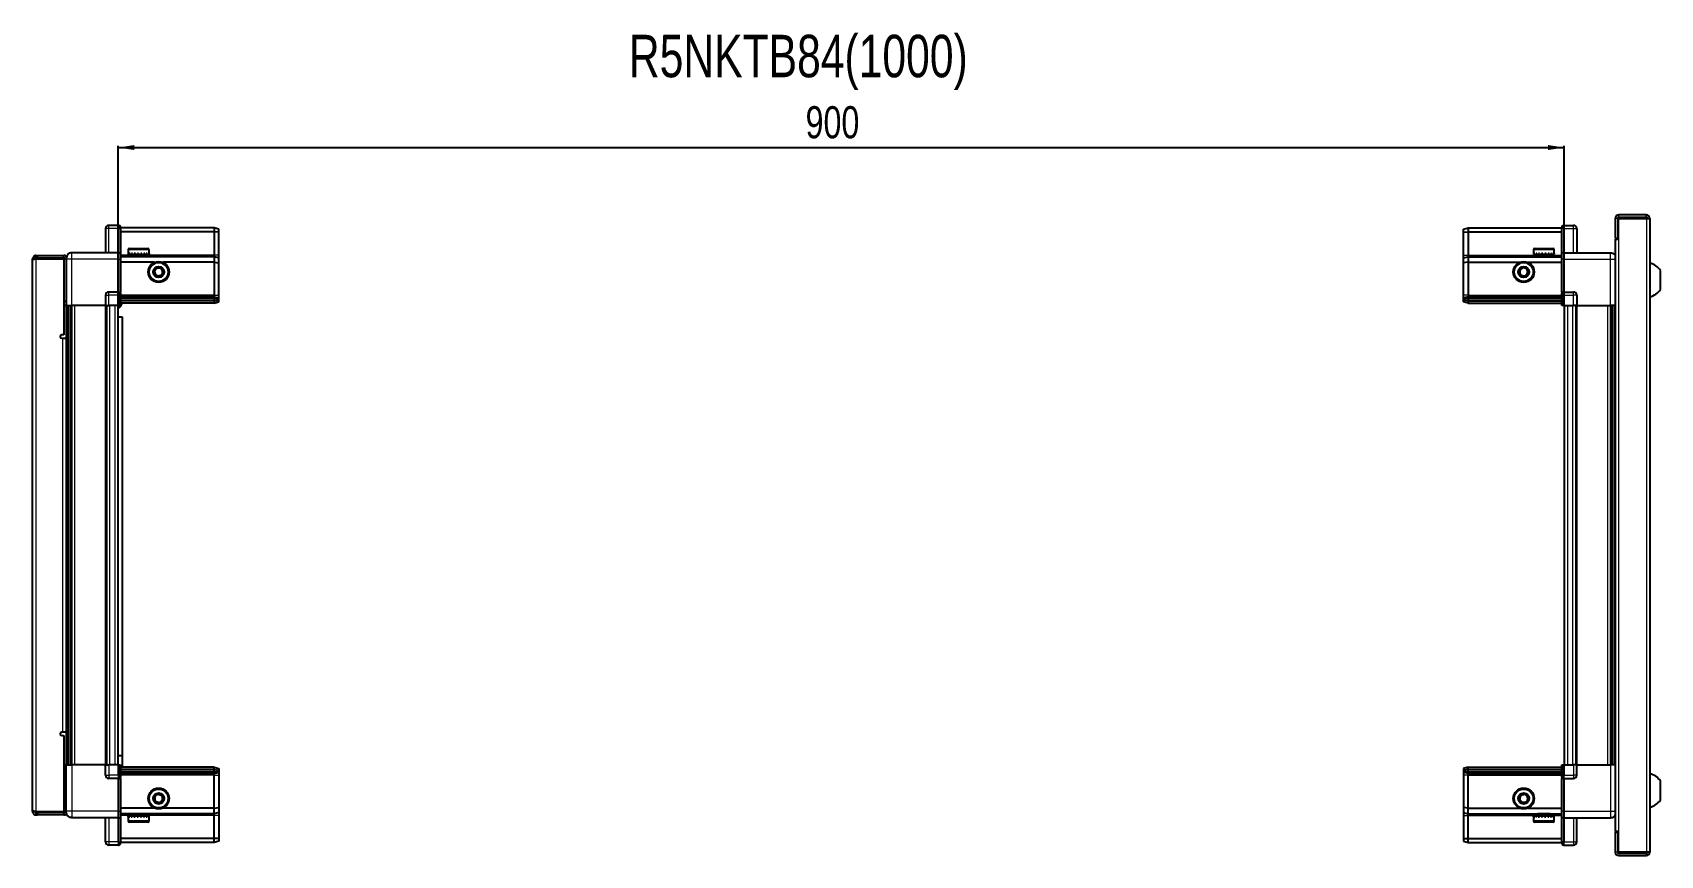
# Model space of a CAD drawing. Header units: millimetres. Extents: x 799 to 3858, y 103 to 1807.
# Drawn here: x 1857 to 2870, y 1294 to 1807 of the extents above; entities that cross this region are included whole.
import ezdxf

# ---------------------------------------------------------------- set-up
doc = ezdxf.new("R2010")
doc.units = ezdxf.units.MM
doc.layers.add('FORMAT', color=7, linetype='Continuous')
doc.styles.add('SLDTEXTSTYLE0', font='TXT', dxfattribs={"width": 0.75})
doc.dimstyles.new('SLDDIMSTYLE0', dxfattribs={"dimtxt": 20, "dimasz": 10, "dimexe": 0, "dimexo": 0.0625, "dimgap": 5, "dimtad": 2, "dimdec": 1, "dimrnd": 1e-09, "dimzin": 12, "dimdsep": 46, "dimtxsty": 'SLDTEXTSTYLE0', "dimsah": 1, "dimcen": 0.09, "dimadec": 0, "dimazin": 3, "dimtfac": 1, "dimtofl": 0, "dimtmove": 0, "dimatfit": 3, "dimfxl": 0, "dimfrac": 2, "dimtolj": 1, "dimtzin": 12, "dimarcsym": 0})

# ---------------------------------------------------------------- blocks, each defined once
blk = doc.blocks.new('_D_4')
at = {"layer": 'FORMAT'}
for p, q in [((1910.1, 1636.9), (1910.1, 1736.4)), ((1910.1, 1735.4), (2810.1, 1735.4)), ((2810.1, 1636.9), (2810.1, 1736.4))]:
    blk.add_line(p, q, dxfattribs=at)
for points in [[(1910.1, 1735.4), (1920.1, 1733.9), (1920.1, 1737)], [(2810.1, 1735.4), (2800.1, 1737), (2800.1, 1733.9)]]:
    blk.add_solid(points, dxfattribs=at)
at = {"layer": 'FORMAT', "insert": (2337.9, 1761.2), "char_height": 20, "attachment_point": 1, "style": 'SLDTEXTSTYLE0'}
blk.add_mtext('900', dxfattribs=at)

msp = doc.modelspace()

# ---------------------------------------------------------------- linework, layer by layer
at = {"color": 7, "linetype": 'Continuous', "lineweight": 25}
for p, q in [((2861.32, 1693.43), (2844.02, 1693.43)), ((2861.32, 1691.93), (2861.32, 1693.43)), ((1902.22, 1684.93), (1902.22, 1669.93)), ((1910.22, 1686.93), (1904.22, 1686.93)), ((1910.22, 1686.93), (1910.55, 1686.93)), ((1910.22, 1686.93), (1910.22, 1684.93)), ((1910.22, 1670.13), (1910.22, 1684.93)), ((1910.22, 1670.13), (1910.22, 1684.93)), ((1911.42, 1686.43), (1910.55, 1686.93)), ((1911.42, 1684.93), (1911.42, 1686.43)), ((1969.72, 1685.43), (1911.42, 1685.43)), ((1911.42, 1684.93), (1911.42, 1670.13)), ((1969.72, 1682.93), (1911.42, 1682.93)), ((1969.72, 1685.43), (1969.72, 1682.93)), ((1972.72, 1684.63), (1969.72, 1685.43)), ((1969.72, 1682.93), (1969.72, 1668.43)), ((1972.72, 1682.78), (1969.72, 1682.93)), ((1972.72, 1682.78), (1972.72, 1684.63)), ((1972.72, 1668.43), (1972.72, 1682.78)), ((2747.42, 1684.63), (2750.42, 1685.43)), ((2747.42, 1682.78), (2747.42, 1684.63)), ((2747.42, 1682.78), (2750.42, 1682.93)), ((2747.42, 1668.43), (2747.42, 1682.78)), ((2750.42, 1685.43), (2750.42, 1682.93)), ((2750.42, 1685.43), (2808.72, 1685.43)), ((2750.42, 1682.93), (2750.42, 1668.43)), ((2750.42, 1682.93), (2808.72, 1682.93)), ((2809.59, 1686.93), (2808.72, 1686.43)), ((2809.59, 1686.93), (2808.72, 1686.43)), ((2808.72, 1686.43), (2808.72, 1684.93)), ((2808.72, 1670.13), (2808.72, 1684.93)), ((2809.92, 1686.93), (2809.59, 1686.93)), ((2809.92, 1686.93), (2809.59, 1686.93)), ((2809.92, 1686.93), (2809.92, 1686.93)), ((2809.92, 1684.93), (2809.92, 1686.93)), ((2809.92, 1686.93), (2815.92, 1686.93)), ((2809.92, 1684.93), (2809.92, 1670.13)), ((2817.92, 1684.93), (2817.92, 1669.93)), ((2841.92, 1691.33), (2841.92, 1678.93)), ((2843.42, 1691.33), (2843.42, 1678.93)), ((2843.92, 1678.43), (2843.92, 1691.33)), ((2843.92, 1691.33), (2861.32, 1691.33)), ((2861.32, 1691.93), (2844.02, 1691.93)), ((2861.32, 1691.33), (2863.42, 1691.33)), ((2863.42, 1691.33), (2863.42, 1296.53)), ((1917.02, 1672.63), (1924.19, 1672.63)), ((1924.19, 1672.63), (1928.42, 1672.63)), ((2791.72, 1672.63), (2803.12, 1672.63)), ((2841.82, 1678.43), (2841.82, 1309.43)), ((2841.82, 1678.43), (2843.92, 1678.43)), ((2841.92, 1678.93), (2843.42, 1678.93)), ((1858.22, 1666.08), (1856.72, 1666.08)), ((1856.72, 1665.58), (1856.72, 1666.08)), ((1856.72, 1322.28), (1856.72, 1665.58)), ((1858.82, 1666.68), (1858.82, 1668.18)), ((1858.82, 1668.18), (1859.72, 1668.18)), ((1858.82, 1666.68), (1859.72, 1666.68)), ((1858.82, 1666.18), (1876.22, 1666.18)), ((1859.72, 1668.18), (1876.22, 1668.18)), ((1859.72, 1666.68), (1859.72, 1668.18)), ((1859.72, 1666.68), (1876.22, 1666.68)), ((1876.22, 1666.68), (1876.22, 1668.18)), ((1877.72, 1666.18), (1876.22, 1666.18)), ((1876.22, 1666.18), (1876.22, 1618.68)), ((1877.72, 1665.93), (1877.72, 1636.93)), ((1910.22, 1669.93), (1881.22, 1669.93)), ((1910.22, 1669.93), (1910.22, 1670.13)), ((1910.22, 1669.93), (1911.42, 1669.93)), ((1910.22, 1665.93), (1910.22, 1669.93)), ((1910.22, 1645.63), (1910.22, 1665.93)), ((1911.42, 1670.13), (1911.42, 1669.93)), ((1911.42, 1669.93), (1911.42, 1665.93)), ((1969.72, 1667.43), (1911.42, 1667.43)), ((1911.42, 1665.93), (1911.42, 1645.63)), ((1932.72, 1663.93), (1911.42, 1663.93)), ((1916.22, 1671.83), (1916.22, 1669.43)), ((1916.22, 1669.43), (1916.22, 1668.93)), ((1916.22, 1668.93), (1916.35, 1668.93)), ((1916.54, 1669.43), (1916.35, 1669.43)), ((1916.35, 1669.43), (1916.35, 1668.93)), ((1916.35, 1668.93), (1916.54, 1668.93)), ((1916.54, 1669.43), (1916.54, 1668.93)), ((1916.54, 1668.93), (1917.07, 1668.93)), ((1917.47, 1669.43), (1917.07, 1669.43)), ((1917.07, 1669.43), (1917.07, 1668.93)), ((1917.07, 1668.93), (1917.47, 1668.93)), ((1917.47, 1669.43), (1917.47, 1668.93)), ((1917.47, 1668.93), (1918.34, 1668.93)), ((1918.32, 1668.93), (1918.32, 1668.83)), ((1918.32, 1668.83), (1927.12, 1668.83)), ((1918.92, 1669.43), (1918.34, 1669.43)), ((1918.34, 1669.43), (1918.34, 1668.93)), ((1918.34, 1668.93), (1918.92, 1668.93)), ((1918.72, 1668.43), (1919.41, 1667.95)), ((1918.72, 1668.43), (1923.75, 1668.43)), ((1919.41, 1667.95), (1918.72, 1667.47)), ((1918.72, 1667.47), (1918.72, 1667.43)), ((1918.72, 1667.47), (1923.75, 1667.47)), ((1918.92, 1669.43), (1918.92, 1668.93)), ((1918.92, 1668.93), (1920.04, 1668.93)), ((1919.41, 1667.95), (1923.57, 1667.95)), ((1920.73, 1669.43), (1920.04, 1669.43)), ((1920.04, 1669.43), (1920.04, 1668.93)), ((1920.04, 1668.93), (1920.73, 1668.93)), ((1920.73, 1669.43), (1920.73, 1668.93)), ((1920.73, 1668.93), (1922, 1668.93)), ((1922.74, 1669.43), (1922, 1669.43)), ((1922, 1669.43), (1922, 1668.93)), ((1922, 1668.93), (1922.23, 1668.93)), ((1922.23, 1669.43), (1922.23, 1668.93)), ((1922.73, 1669.43), (1922.73, 1668.93)), ((1922.73, 1668.93), (1922.74, 1668.93)), ((1922.74, 1669.43), (1922.74, 1668.93)), ((1922.74, 1668.93), (1924.03, 1668.93)), ((1923.57, 1667.95), (1926.03, 1667.95)), ((1923.75, 1668.43), (1926.72, 1668.43)), ((1923.75, 1667.47), (1926.72, 1667.47)), ((1924.75, 1669.43), (1924.03, 1669.43)), ((1924.03, 1669.43), (1924.03, 1668.93)), ((1924.09, 1669.43), (1924.09, 1668.93)), ((1924.09, 1668.93), (1924.75, 1668.93)), ((1924.75, 1669.43), (1924.75, 1668.93)), ((1924.75, 1668.93), (1925.94, 1668.93)), ((1926.56, 1669.43), (1925.94, 1669.43)), ((1925.94, 1669.43), (1925.94, 1668.93)), ((1925.94, 1668.93), (1926.56, 1668.93)), ((1926.03, 1667.95), (1926.72, 1668.43)), ((1926.72, 1667.47), (1926.03, 1667.95)), ((1926.56, 1669.43), (1926.56, 1668.93)), ((1926.56, 1668.93), (1927.52, 1668.93)), ((1926.72, 1667.43), (1926.72, 1667.47)), ((1927.12, 1668.83), (1927.12, 1668.93)), ((1927.99, 1669.43), (1927.52, 1669.43)), ((1927.52, 1669.43), (1927.52, 1668.93)), ((1927.52, 1668.93), (1927.99, 1668.93)), ((1927.99, 1669.43), (1927.99, 1668.93)), ((1927.99, 1668.93), (1928.64, 1668.93)), ((1928.91, 1669.43), (1928.64, 1669.43)), ((1928.64, 1669.43), (1928.64, 1668.93)), ((1928.64, 1668.93), (1928.91, 1668.93)), ((1928.91, 1669.43), (1928.91, 1668.93)), ((1928.91, 1668.93), (1929.18, 1668.93)), ((1929.22, 1669.43), (1929.18, 1669.43)), ((1929.18, 1669.43), (1929.18, 1668.93)), ((1929.18, 1668.93), (1929.22, 1668.93)), ((1929.22, 1669.43), (1929.22, 1671.83)), ((1929.22, 1669.43), (1929.22, 1668.93)), ((1969.72, 1663.93), (1937.72, 1663.93)), ((1969.72, 1668.43), (1969.72, 1667.43)), ((1969.72, 1667.43), (1969.72, 1663.93)), ((1972.72, 1666.63), (1969.72, 1667.43)), ((1969.72, 1663.93), (1969.72, 1643.43)), ((1969.72, 1663.93), (1972.72, 1663.6)), ((1972.72, 1666.63), (1972.72, 1668.43)), ((1972.72, 1663.6), (1972.72, 1666.63)), ((1972.72, 1643.43), (1972.72, 1663.6)), ((2747.42, 1666.63), (2747.42, 1668.43)), ((2747.42, 1666.63), (2750.42, 1667.43)), ((2747.42, 1663.6), (2747.42, 1666.63)), ((2750.42, 1663.93), (2747.42, 1663.6)), ((2747.42, 1643.43), (2747.42, 1663.6)), ((2750.42, 1668.43), (2750.42, 1667.43)), ((2750.42, 1667.43), (2750.42, 1663.93)), ((2750.42, 1667.43), (2808.72, 1667.43)), ((2750.42, 1663.93), (2750.42, 1643.43)), ((2750.42, 1663.93), (2782.42, 1663.93)), ((2787.42, 1663.93), (2808.72, 1663.93)), ((2790.92, 1671.83), (2790.92, 1668.93)), ((2790.92, 1668.93), (2790.96, 1668.93)), ((2791.08, 1669.43), (2790.96, 1669.43)), ((2790.96, 1669.43), (2790.96, 1668.93)), ((2790.96, 1668.93), (2791.08, 1668.93)), ((2791.08, 1669.43), (2791.08, 1668.93)), ((2791.08, 1668.93), (2791.49, 1668.93)), ((2791.83, 1669.43), (2791.49, 1669.43)), ((2791.49, 1669.43), (2791.49, 1668.93)), ((2791.49, 1668.93), (2791.83, 1668.93)), ((2791.83, 1669.43), (2791.83, 1668.93)), ((2791.83, 1668.93), (2792.6, 1668.93)), ((2793.12, 1669.43), (2792.6, 1669.43)), ((2792.6, 1669.43), (2792.6, 1668.93)), ((2792.6, 1668.93), (2793.12, 1668.93)), ((2793.02, 1668.93), (2793.02, 1668.83)), ((2793.02, 1668.83), (2801.82, 1668.83)), ((2793.12, 1669.43), (2793.12, 1668.93)), ((2793.12, 1668.93), (2794.18, 1668.93)), ((2793.42, 1668.43), (2794.11, 1667.95)), ((2793.42, 1668.43), (2801.42, 1668.43)), ((2794.11, 1667.95), (2793.42, 1667.47)), ((2793.42, 1667.47), (2793.42, 1667.43)), ((2793.42, 1667.47), (2801.42, 1667.47)), ((2794.11, 1667.95), (2800.73, 1667.95)), ((2794.84, 1669.43), (2794.18, 1669.43)), ((2794.18, 1669.43), (2794.18, 1668.93)), ((2794.18, 1668.93), (2794.84, 1668.93)), ((2794.84, 1669.43), (2794.84, 1668.93)), ((2794.84, 1668.93), (2796.08, 1668.93)), ((2796.81, 1669.43), (2796.08, 1669.43)), ((2796.08, 1669.43), (2796.08, 1668.93)), ((2796.08, 1668.93), (2796.51, 1668.93)), ((2796.51, 1669.43), (2796.51, 1668.93)), ((2796.81, 1669.43), (2796.81, 1668.93)), ((2796.81, 1668.93), (2798.11, 1668.93)), ((2798.84, 1669.43), (2798.11, 1669.43)), ((2798.11, 1669.43), (2798.11, 1668.93)), ((2798.38, 1669.43), (2798.38, 1668.93)), ((2798.38, 1668.93), (2798.84, 1668.93)), ((2798.84, 1669.43), (2798.84, 1668.93)), ((2798.84, 1668.93), (2800.08, 1668.93)), ((2800.73, 1669.43), (2800.08, 1669.43)), ((2800.08, 1669.43), (2800.08, 1668.93)), ((2800.08, 1668.93), (2800.73, 1668.93)), ((2800.73, 1669.43), (2800.73, 1668.93)), ((2800.73, 1668.93), (2801.78, 1668.93)), ((2800.73, 1667.95), (2801.42, 1668.43)), ((2801.42, 1667.47), (2800.73, 1667.95)), ((2801.42, 1667.43), (2801.42, 1667.47)), ((2802.3, 1669.43), (2801.78, 1669.43)), ((2801.78, 1669.43), (2801.78, 1668.93)), ((2801.78, 1668.93), (2802.3, 1668.93)), ((2801.82, 1668.83), (2801.82, 1668.93)), ((2802.3, 1669.43), (2802.3, 1668.93)), ((2802.3, 1668.93), (2803.06, 1668.93)), ((2803.39, 1669.43), (2803.06, 1669.43)), ((2803.06, 1669.43), (2803.06, 1668.93)), ((2803.06, 1668.93), (2803.39, 1668.93)), ((2803.39, 1669.43), (2803.39, 1668.93)), ((2803.39, 1668.93), (2803.78, 1668.93)), ((2803.89, 1669.43), (2803.78, 1669.43)), ((2803.78, 1669.43), (2803.78, 1668.93)), ((2803.78, 1668.93), (2803.89, 1668.93)), ((2803.89, 1669.43), (2803.89, 1668.93)), ((2803.89, 1668.93), (2803.92, 1668.93)), ((2803.92, 1668.93), (2803.92, 1671.83)), ((2808.72, 1669.93), (2808.72, 1670.13)), ((2809.92, 1669.93), (2808.72, 1669.93)), ((2808.72, 1665.93), (2808.72, 1669.93)), ((2808.72, 1645.63), (2808.72, 1665.93)), ((2809.92, 1670.13), (2809.92, 1669.93)), ((2809.92, 1669.93), (2809.92, 1665.93)), ((2809.92, 1669.93), (2838.92, 1669.93)), ((2809.92, 1665.93), (2809.92, 1645.63)), ((2870.02, 1646.93), (2870.02, 1658.93)), ((1902.22, 1643.43), (1902.22, 1636.93)), ((1910.22, 1645.43), (1904.22, 1645.43)), ((1910.22, 1645.43), (1910.22, 1645.63)), ((1910.22, 1645.43), (1910.22, 1643.43)), ((1910.22, 1645.43), (1911.42, 1645.43)), ((1910.22, 1636.93), (1910.22, 1643.43)), ((1910.22, 1636.93), (1910.22, 1643.43)), ((1910.55, 1636.93), (1910.55, 1643.43)), ((1911.42, 1645.63), (1911.42, 1645.43)), ((1911.42, 1644.76), (1911.42, 1645.43)), ((1911.42, 1644.76), (1911.42, 1636.93)), ((1969.72, 1642.43), (1911.42, 1642.43)), ((1969.72, 1643.43), (1969.72, 1642.43)), ((1969.72, 1642.43), (1969.72, 1641.43)), ((1969.72, 1642.43), (1972.72, 1641.63)), ((1972.72, 1641.63), (1972.72, 1643.43)), ((1972.72, 1640.89), (1972.72, 1641.63)), ((2747.42, 1641.63), (2747.42, 1643.43)), ((2750.42, 1642.43), (2747.42, 1641.63)), ((2747.42, 1640.89), (2747.42, 1641.63)), ((2750.42, 1643.43), (2750.42, 1642.43)), ((2750.42, 1642.43), (2750.42, 1641.43)), ((2750.42, 1642.43), (2808.72, 1642.43)), ((2808.72, 1645.43), (2808.72, 1645.63)), ((2809.92, 1645.43), (2808.72, 1645.43)), ((2808.72, 1645.43), (2808.72, 1644.76)), ((2808.72, 1636.93), (2808.72, 1644.76)), ((2809.59, 1643.43), (2809.59, 1636.93)), ((2809.92, 1645.63), (2809.92, 1645.43)), ((2809.92, 1643.43), (2809.92, 1645.43)), ((2809.92, 1645.43), (2815.92, 1645.43)), ((2809.92, 1643.43), (2809.92, 1645.43)), ((2809.92, 1643.43), (2809.92, 1636.93)), ((2817.92, 1643.43), (2817.92, 1636.93)), ((1876.22, 1639.68), (1877.72, 1639.68)), ((1877.72, 1636.93), (1876.22, 1636.93)), ((1878.37, 1350.93), (1878.37, 1636.93)), ((1880.16, 1636.93), (1880.16, 1350.93)), ((1880.2, 1636.93), (1880.2, 1350.93)), ((1902.22, 1636.93), (1881.22, 1636.93)), ((1902.22, 1636.93), (1904.22, 1636.93)), ((1902.87, 1350.93), (1902.87, 1636.93)), ((1910.22, 1636.93), (1904.22, 1636.93)), ((1910.07, 1350.93), (1910.07, 1636.93)), ((1910.22, 1636.93), (1910.55, 1636.93)), ((1910.22, 1636.93), (1910.22, 1636.93)), ((1911.42, 1636.93), (1910.55, 1636.93)), ((1910.55, 1636.93), (1910.55, 1636.93)), ((1969.72, 1641.43), (1911.42, 1641.43)), ((1969.72, 1639.93), (1911.42, 1639.93)), ((1969.72, 1638.43), (1911.42, 1638.43)), ((1969.72, 1641.43), (1969.72, 1639.93)), ((1969.72, 1641.43), (1972.72, 1640.89)), ((1969.72, 1639.93), (1972.72, 1640.39)), ((1969.72, 1639.93), (1969.72, 1638.43)), ((1969.72, 1638.43), (1972.72, 1639.24)), ((1972.72, 1640.39), (1972.72, 1640.89)), ((1972.72, 1639.24), (1972.72, 1640.39)), ((2750.42, 1641.43), (2747.42, 1640.89)), ((2747.42, 1640.39), (2747.42, 1640.89)), ((2747.42, 1639.24), (2747.42, 1640.39)), ((2750.42, 1639.93), (2747.42, 1640.39)), ((2750.42, 1638.43), (2747.42, 1639.24)), ((2750.42, 1641.43), (2808.72, 1641.43)), ((2750.42, 1641.43), (2750.42, 1639.93)), ((2750.42, 1639.93), (2750.42, 1638.43)), ((2750.42, 1639.93), (2808.72, 1639.93)), ((2750.42, 1638.43), (2808.72, 1638.43)), ((2809.59, 1636.93), (2808.72, 1636.93)), ((2809.92, 1636.93), (2809.59, 1636.93)), ((2809.92, 1636.93), (2815.92, 1636.93)), ((2810.07, 1636.93), (2810.07, 1350.93)), ((2817.92, 1636.93), (2815.92, 1636.93)), ((2817.27, 1636.93), (2817.27, 1350.93)), ((2817.92, 1636.93), (2838.92, 1636.93)), ((2839.94, 1350.93), (2839.94, 1636.93)), ((2839.98, 1350.93), (2839.98, 1636.93)), ((2841.77, 1636.93), (2841.77, 1350.93)), ((1910.07, 1629.93), (1912.57, 1629.93)), ((1912.57, 1629.93), (1912.57, 1356.43)), ((1876.22, 1618.68), (1874.87, 1618.68)), ((1874.87, 1616.68), (1875.62, 1616.68)), ((1875.62, 1616.68), (1877.72, 1616.68)), ((1877.72, 1616.68), (1877.72, 1371.18)), ((1875.62, 1371.18), (1874.87, 1371.18)), ((1874.87, 1369.18), (1876.22, 1369.18)), ((1877.72, 1371.18), (1875.62, 1371.18)), ((1876.22, 1369.18), (1876.22, 1321.68)), ((1877.72, 1350.93), (1876.22, 1350.93)), ((1877.72, 1348.18), (1876.22, 1348.18)), ((1877.72, 1321.93), (1877.72, 1350.93)), ((1902.22, 1350.93), (1881.22, 1350.93)), ((1902.22, 1344.43), (1902.22, 1350.93)), ((1902.22, 1350.93), (1904.22, 1350.93)), ((1910.22, 1350.93), (1904.22, 1350.93)), ((1912.57, 1356.43), (1910.07, 1356.43)), ((1910.22, 1350.93), (1910.55, 1350.93)), ((1910.22, 1344.43), (1910.22, 1350.93)), ((1910.55, 1344.43), (1910.55, 1350.93)), ((1910.55, 1350.93), (1911.42, 1350.93)), ((1911.42, 1350.93), (1911.42, 1343.11)), ((1969.72, 1349.43), (1911.42, 1349.43)), ((1969.72, 1347.93), (1911.42, 1347.93)), ((1912.57, 1356.43), (1912.57, 1349.43)), ((1969.72, 1347.93), (1969.72, 1349.43)), ((1969.72, 1349.43), (1972.72, 1348.63)), ((1969.72, 1346.43), (1969.72, 1347.93)), ((1969.72, 1347.93), (1972.72, 1347.48)), ((1972.72, 1348.63), (1972.72, 1347.48)), ((2750.42, 1349.43), (2747.42, 1348.63)), ((2747.42, 1348.63), (2747.42, 1347.48)), ((2750.42, 1347.93), (2747.42, 1347.48)), ((2750.42, 1347.93), (2750.42, 1349.43)), ((2750.42, 1349.43), (2808.72, 1349.43)), ((2750.42, 1347.93), (2808.72, 1347.93)), ((2750.42, 1346.43), (2750.42, 1347.93)), ((2808.72, 1343.11), (2808.72, 1350.93)), ((2808.72, 1350.93), (2809.59, 1350.93)), ((2809.59, 1350.93), (2809.59, 1350.93)), ((2809.59, 1350.93), (2809.59, 1344.43)), ((2809.92, 1350.93), (2809.59, 1350.93)), ((2809.92, 1350.93), (2809.92, 1344.43)), ((2809.92, 1350.93), (2809.92, 1350.93)), ((2809.92, 1350.93), (2815.92, 1350.93)), ((2809.92, 1350.93), (2809.92, 1344.43)), ((2817.92, 1350.93), (2815.92, 1350.93)), ((2817.92, 1344.43), (2817.92, 1350.93)), ((2817.92, 1350.93), (2838.92, 1350.93)), ((1910.22, 1342.43), (1904.22, 1342.43)), ((1910.22, 1344.43), (1910.22, 1342.43)), ((1910.22, 1344.43), (1910.22, 1342.43)), ((1910.22, 1342.43), (1911.42, 1342.43)), ((1910.22, 1342.23), (1910.22, 1342.43)), ((1910.22, 1321.93), (1910.22, 1342.23)), ((1969.72, 1346.43), (1911.42, 1346.43)), ((1969.72, 1345.43), (1911.42, 1345.43)), ((1911.42, 1342.43), (1911.42, 1343.11)), ((1911.42, 1342.43), (1911.42, 1342.23)), ((1911.42, 1342.23), (1911.42, 1321.93)), ((1969.72, 1346.43), (1972.72, 1346.98)), ((1969.72, 1345.43), (1969.72, 1346.43)), ((1969.72, 1345.43), (1972.72, 1346.24)), ((1969.72, 1344.43), (1969.72, 1345.43)), ((1969.72, 1323.93), (1969.72, 1344.43)), ((1972.72, 1347.48), (1972.72, 1346.98)), ((1972.72, 1346.98), (1972.72, 1346.24)), ((1972.72, 1346.24), (1972.72, 1344.43)), ((1972.72, 1344.43), (1972.72, 1324.27)), ((2747.42, 1347.48), (2747.42, 1346.98)), ((2750.42, 1346.43), (2747.42, 1346.98)), ((2747.42, 1346.98), (2747.42, 1346.24)), ((2750.42, 1345.43), (2747.42, 1346.24)), ((2747.42, 1346.24), (2747.42, 1344.43)), ((2747.42, 1344.43), (2747.42, 1324.27)), ((2750.42, 1346.43), (2808.72, 1346.43)), ((2750.42, 1345.43), (2750.42, 1346.43)), ((2750.42, 1345.43), (2808.72, 1345.43)), ((2750.42, 1344.43), (2750.42, 1345.43)), ((2750.42, 1323.93), (2750.42, 1344.43)), ((2808.72, 1343.11), (2808.72, 1342.43)), ((2809.92, 1342.43), (2808.72, 1342.43)), ((2808.72, 1342.23), (2808.72, 1342.43)), ((2808.72, 1321.93), (2808.72, 1342.23)), ((2809.92, 1342.43), (2809.92, 1344.43)), ((2809.92, 1342.43), (2809.92, 1342.23)), ((2809.92, 1342.43), (2815.92, 1342.43)), ((2809.92, 1342.23), (2809.92, 1321.93)), ((2870.02, 1328.93), (2870.02, 1340.93)), ((1856.72, 1321.78), (1856.72, 1322.28)), ((1858.22, 1321.78), (1856.72, 1321.78)), ((1876.22, 1321.68), (1858.82, 1321.68)), ((1858.82, 1321.18), (1858.82, 1319.68)), ((1858.82, 1321.18), (1859.72, 1321.18)), ((1858.82, 1319.68), (1859.72, 1319.68)), ((1859.72, 1321.18), (1859.72, 1319.68)), ((1876.22, 1321.18), (1859.72, 1321.18)), ((1876.22, 1319.68), (1859.72, 1319.68)), ((1876.22, 1321.68), (1877.72, 1321.68)), ((1876.22, 1321.18), (1876.22, 1319.68)), ((1910.22, 1317.93), (1881.22, 1317.93)), ((1902.22, 1302.93), (1902.22, 1317.93)), ((1910.22, 1317.93), (1910.22, 1321.93)), ((1910.22, 1317.93), (1911.42, 1317.93)), ((1910.22, 1317.73), (1910.22, 1317.93)), ((1910.22, 1302.93), (1910.22, 1317.73)), ((1932.72, 1323.93), (1911.42, 1323.93)), ((1911.42, 1321.93), (1911.42, 1317.93)), ((1969.72, 1320.43), (1911.42, 1320.43)), ((1911.42, 1317.93), (1911.42, 1317.73)), ((1911.42, 1317.73), (1911.42, 1302.93)), ((1916.22, 1318.93), (1916.22, 1316.03)), ((1916.32, 1318.93), (1916.22, 1318.93)), ((1916.32, 1318.43), (1916.32, 1318.93)), ((1916.48, 1318.93), (1916.32, 1318.93)), ((1916.32, 1318.43), (1916.48, 1318.43)), ((1916.48, 1318.43), (1916.48, 1318.93)), ((1916.97, 1318.93), (1916.48, 1318.93)), ((1916.97, 1318.43), (1916.97, 1318.93)), ((1917.35, 1318.93), (1916.97, 1318.93)), ((1916.97, 1318.43), (1917.35, 1318.43)), ((1917.35, 1318.43), (1917.35, 1318.93)), ((1918.19, 1318.93), (1917.35, 1318.93)), ((1918.19, 1318.43), (1918.19, 1318.93)), ((1918.75, 1318.93), (1918.19, 1318.93)), ((1918.19, 1318.43), (1918.75, 1318.43)), ((1918.32, 1319.03), (1918.32, 1318.93)), ((1923.72, 1319.03), (1918.32, 1319.03)), ((1918.72, 1320.43), (1918.72, 1320.4)), ((1918.72, 1320.4), (1919.41, 1319.92)), ((1918.82, 1320.4), (1918.72, 1320.4)), ((1919.41, 1319.92), (1918.72, 1319.43)), ((1918.82, 1319.43), (1918.72, 1319.43)), ((1918.75, 1318.43), (1918.75, 1318.93)), ((1919.85, 1318.93), (1918.75, 1318.93)), ((1926.72, 1320.4), (1918.82, 1320.4)), ((1926.72, 1319.43), (1918.82, 1319.43)), ((1919.5, 1319.92), (1919.41, 1319.92)), ((1926.03, 1319.92), (1919.5, 1319.92)), ((1919.85, 1318.43), (1919.85, 1318.93)), ((1920.54, 1318.93), (1919.85, 1318.93)), ((1919.85, 1318.43), (1920.54, 1318.43)), ((1920.54, 1318.43), (1920.54, 1318.93)), ((1921.8, 1318.93), (1920.54, 1318.93)), ((1921.8, 1318.43), (1921.8, 1318.93)), ((1922.1, 1318.93), (1921.8, 1318.93)), ((1921.8, 1318.43), (1922.53, 1318.43)), ((1922.1, 1318.43), (1922.1, 1318.93)), ((1922.53, 1318.43), (1922.53, 1318.93)), ((1923.83, 1318.93), (1922.53, 1318.93)), ((1927.12, 1319.03), (1923.72, 1319.03)), ((1923.83, 1318.43), (1923.83, 1318.93)), ((1923.83, 1318.43), (1924.55, 1318.43)), ((1923.96, 1318.43), (1923.96, 1318.93)), ((1924.55, 1318.93), (1923.96, 1318.93)), ((1924.55, 1318.43), (1924.55, 1318.93)), ((1925.76, 1318.93), (1924.55, 1318.93)), ((1925.76, 1318.43), (1925.76, 1318.93)), ((1926.39, 1318.93), (1925.76, 1318.93)), ((1925.76, 1318.43), (1926.39, 1318.43)), ((1926.03, 1319.92), (1926.72, 1320.4)), ((1926.72, 1319.43), (1926.03, 1319.92)), ((1926.39, 1318.43), (1926.39, 1318.93)), ((1927.38, 1318.93), (1926.39, 1318.93)), ((1926.72, 1320.4), (1926.72, 1320.43)), ((1927.12, 1318.93), (1927.12, 1319.03)), ((1927.38, 1318.43), (1927.38, 1318.93)), ((1927.87, 1318.93), (1927.38, 1318.93)), ((1927.38, 1318.43), (1927.87, 1318.43)), ((1927.87, 1318.43), (1927.87, 1318.93)), ((1928.55, 1318.93), (1927.87, 1318.93)), ((1928.55, 1318.43), (1928.55, 1318.93)), ((1928.84, 1318.93), (1928.55, 1318.93)), ((1928.55, 1318.43), (1928.84, 1318.43)), ((1928.84, 1318.43), (1928.84, 1318.93)), ((1929.15, 1318.93), (1928.84, 1318.93)), ((1929.15, 1318.43), (1929.15, 1318.93)), ((1929.22, 1318.93), (1929.15, 1318.93)), ((1929.15, 1318.43), (1929.22, 1318.43)), ((1929.22, 1316.03), (1929.22, 1318.93)), ((1929.22, 1318.43), (1929.22, 1318.93)), ((1929.22, 1318.93), (1929.22, 1318.93)), ((1969.72, 1323.93), (1937.72, 1323.93)), ((1969.72, 1323.93), (1972.72, 1324.27)), ((1969.72, 1320.43), (1969.72, 1323.93)), ((1972.72, 1321.24), (1969.72, 1320.43)), ((1969.72, 1319.43), (1969.72, 1320.43)), ((1969.72, 1304.93), (1969.72, 1319.43)), ((1972.72, 1324.27), (1972.72, 1321.24)), ((1972.72, 1321.24), (1972.72, 1319.43)), ((1972.72, 1319.43), (1972.72, 1305.09)), ((2750.42, 1323.93), (2747.42, 1324.27)), ((2747.42, 1324.27), (2747.42, 1321.24)), ((2747.42, 1321.24), (2750.42, 1320.43)), ((2747.42, 1321.24), (2747.42, 1319.43)), ((2747.42, 1319.43), (2747.42, 1305.09)), ((2750.42, 1323.93), (2782.42, 1323.93)), ((2750.42, 1320.43), (2750.42, 1323.93)), ((2750.42, 1320.43), (2808.72, 1320.43)), ((2750.42, 1319.43), (2750.42, 1320.43)), ((2750.42, 1304.93), (2750.42, 1319.43)), ((2787.42, 1323.93), (2808.72, 1323.93)), ((2790.92, 1318.93), (2790.92, 1316.03)), ((2790.94, 1318.93), (2790.92, 1318.93)), ((2790.94, 1318.43), (2790.94, 1318.93)), ((2791.04, 1318.93), (2790.94, 1318.93)), ((2790.94, 1318.43), (2791.04, 1318.43)), ((2791.04, 1318.43), (2791.04, 1318.93)), ((2791.41, 1318.93), (2791.04, 1318.93)), ((2791.41, 1318.43), (2791.41, 1318.93)), ((2791.73, 1318.93), (2791.41, 1318.93)), ((2791.41, 1318.43), (2791.73, 1318.43)), ((2791.73, 1318.43), (2791.73, 1318.93)), ((2792.47, 1318.93), (2791.73, 1318.93)), ((2792.47, 1318.43), (2792.47, 1318.93)), ((2792.97, 1318.93), (2792.47, 1318.93)), ((2792.47, 1318.43), (2792.97, 1318.43)), ((2792.97, 1318.43), (2792.97, 1318.93)), ((2794.01, 1318.93), (2792.97, 1318.93)), ((2793.02, 1319.03), (2793.02, 1318.93)), ((2801.82, 1319.03), (2793.02, 1319.03)), ((2793.42, 1320.43), (2793.42, 1320.4)), ((2793.42, 1320.4), (2794.11, 1319.92)), ((2801.42, 1320.4), (2793.42, 1320.4)), ((2794.11, 1319.92), (2793.42, 1319.43)), ((2801.42, 1319.43), (2793.42, 1319.43)), ((2794.01, 1318.43), (2794.01, 1318.93)), ((2794.66, 1318.93), (2794.01, 1318.93)), ((2794.01, 1318.43), (2794.66, 1318.43)), ((2800.73, 1319.92), (2794.11, 1319.92)), ((2794.66, 1318.43), (2794.66, 1318.93)), ((2795.89, 1318.93), (2794.66, 1318.93)), ((2795.89, 1318.43), (2795.89, 1318.93)), ((2796.38, 1318.93), (2795.89, 1318.93)), ((2795.89, 1318.43), (2796.61, 1318.43)), ((2796.38, 1318.43), (2796.38, 1318.93)), ((2796.61, 1318.43), (2796.61, 1318.93)), ((2797.91, 1318.93), (2796.61, 1318.93)), ((2797.91, 1318.43), (2797.91, 1318.93)), ((2797.91, 1318.43), (2798.64, 1318.43)), ((2798.25, 1318.43), (2798.25, 1318.93)), ((2798.64, 1318.93), (2798.25, 1318.93)), ((2798.64, 1318.43), (2798.64, 1318.93)), ((2799.89, 1318.93), (2798.64, 1318.93)), ((2799.89, 1318.43), (2799.89, 1318.93)), ((2800.56, 1318.93), (2799.89, 1318.93)), ((2799.89, 1318.43), (2800.56, 1318.43)), ((2800.56, 1318.43), (2800.56, 1318.93)), ((2801.63, 1318.93), (2800.56, 1318.93)), ((2800.73, 1319.92), (2801.42, 1320.4)), ((2801.42, 1319.43), (2800.73, 1319.92)), ((2801.42, 1320.4), (2801.42, 1320.43)), ((2801.63, 1318.43), (2801.63, 1318.93)), ((2802.16, 1318.93), (2801.63, 1318.93)), ((2801.63, 1318.43), (2802.16, 1318.43)), ((2801.82, 1318.93), (2801.82, 1319.03)), ((2802.16, 1318.43), (2802.16, 1318.93)), ((2802.95, 1318.93), (2802.16, 1318.93)), ((2802.95, 1318.43), (2802.95, 1318.93)), ((2803.3, 1318.93), (2802.95, 1318.93)), ((2802.95, 1318.43), (2803.3, 1318.43)), ((2803.3, 1318.43), (2803.3, 1318.93)), ((2803.74, 1318.93), (2803.3, 1318.93)), ((2803.74, 1318.43), (2803.74, 1318.93)), ((2803.87, 1318.93), (2803.74, 1318.93)), ((2803.74, 1318.43), (2803.87, 1318.43)), ((2803.87, 1318.43), (2803.87, 1318.93)), ((2803.92, 1318.93), (2803.87, 1318.93)), ((2803.92, 1316.03), (2803.92, 1318.93)), ((2808.72, 1317.93), (2808.72, 1321.93)), ((2809.92, 1317.93), (2808.72, 1317.93)), ((2808.72, 1317.73), (2808.72, 1317.93)), ((2808.72, 1302.93), (2808.72, 1317.73)), ((2809.92, 1321.93), (2809.92, 1317.93)), ((2809.92, 1317.93), (2809.92, 1317.73)), ((2809.92, 1317.93), (2838.92, 1317.93)), ((2809.92, 1317.73), (2809.92, 1302.93)), ((2809.92, 1317.73), (2809.92, 1302.93)), ((2817.92, 1302.93), (2817.92, 1317.93)), ((1917.17, 1315.23), (1917.02, 1315.23)), ((1928.42, 1315.23), (1917.17, 1315.23)), ((2803.12, 1315.23), (2791.72, 1315.23)), ((2843.92, 1309.43), (2841.82, 1309.43)), ((2841.92, 1308.93), (2843.42, 1308.93)), ((2841.92, 1308.93), (2841.92, 1296.53)), ((2843.42, 1308.93), (2843.42, 1296.53)), ((2843.92, 1296.53), (2843.92, 1309.43)), ((1910.22, 1300.93), (1904.22, 1300.93)), ((1910.22, 1302.93), (1910.22, 1300.93)), ((1910.22, 1300.93), (1910.55, 1300.93)), ((1910.22, 1300.93), (1910.55, 1300.93)), ((1910.22, 1300.93), (1910.22, 1300.93)), ((1910.55, 1300.93), (1911.42, 1301.43)), ((1910.55, 1300.93), (1911.42, 1301.43)), ((1969.72, 1304.93), (1911.42, 1304.93)), ((1911.42, 1301.43), (1911.42, 1302.93)), ((1969.72, 1302.43), (1911.42, 1302.43)), ((1972.72, 1305.09), (1969.72, 1304.93)), ((1969.72, 1302.43), (1969.72, 1304.93)), ((1972.72, 1303.24), (1969.72, 1302.43)), ((1972.72, 1305.09), (1972.72, 1303.24)), ((2747.42, 1305.09), (2750.42, 1304.93)), ((2747.42, 1305.09), (2747.42, 1303.24)), ((2747.42, 1303.24), (2750.42, 1302.43)), ((2750.42, 1304.93), (2808.72, 1304.93)), ((2750.42, 1302.43), (2750.42, 1304.93)), ((2750.42, 1302.43), (2808.72, 1302.43)), ((2808.72, 1302.93), (2808.72, 1301.43)), ((2808.72, 1301.43), (2809.59, 1300.93)), ((2809.92, 1300.93), (2809.59, 1300.93)), ((2809.92, 1300.93), (2809.92, 1302.93)), ((2809.92, 1300.93), (2815.92, 1300.93)), ((2861.32, 1296.53), (2843.92, 1296.53)), ((2844.02, 1295.93), (2861.32, 1295.93)), ((2844.02, 1294.43), (2861.32, 1294.43)), ((2863.42, 1296.53), (2861.32, 1296.53)), ((2861.32, 1295.93), (2861.32, 1294.43))]:
    msp.add_line(p, q, dxfattribs=at)
at = {"color": 8, "linetype": 'Continuous', "lineweight": 18}
for p, q in [((2844.02, 1691.93), (2844.02, 1693.43)), ((1904.22, 1684.93), (1902.22, 1684.93)), ((1904.22, 1684.93), (1904.22, 1686.93)), ((1904.22, 1669.93), (1904.22, 1684.93)), ((1910.22, 1684.93), (1904.22, 1684.93)), ((1910.22, 1684.93), (1911.42, 1684.93)), ((2809.92, 1684.93), (2808.72, 1684.93)), ((2809.92, 1684.93), (2815.92, 1684.93)), ((2815.92, 1684.93), (2815.92, 1686.93)), ((2815.92, 1669.93), (2815.92, 1684.93)), ((2815.92, 1684.93), (2817.92, 1684.93)), ((2843.42, 1691.33), (2841.92, 1691.33)), ((2861.32, 1691.33), (2861.32, 1296.53)), ((2843.92, 1678.43), (2843.92, 1309.43)), ((1858.82, 1666.18), (1858.82, 1321.68)), ((1881.22, 1636.93), (1881.22, 1665.93)), ((1910.22, 1665.93), (1881.22, 1665.93)), ((1910.22, 1670.13), (1911.42, 1670.13)), ((1910.22, 1665.93), (1911.42, 1665.93)), ((1918.72, 1668.43), (1911.42, 1668.43)), ((1916.22, 1671.83), (1924.39, 1671.83)), ((1924.39, 1671.83), (1929.22, 1671.83)), ((1969.72, 1668.43), (1926.72, 1668.43)), ((1972.72, 1668.43), (1969.72, 1668.43)), ((2747.42, 1668.43), (2750.42, 1668.43)), ((2750.42, 1668.43), (2793.42, 1668.43)), ((2790.92, 1671.83), (2803.92, 1671.83)), ((2801.42, 1668.43), (2808.72, 1668.43)), ((2808.72, 1670.13), (2809.92, 1670.13)), ((2809.92, 1665.93), (2808.72, 1665.93)), ((2809.92, 1665.93), (2838.92, 1665.93)), ((2838.92, 1636.93), (2838.92, 1665.93)), ((1902.22, 1643.43), (1904.22, 1643.43)), ((1904.22, 1643.43), (1904.22, 1645.43)), ((1904.22, 1636.93), (1904.22, 1643.43)), ((1910.22, 1643.43), (1904.22, 1643.43)), ((1910.22, 1645.63), (1911.42, 1645.63)), ((1910.22, 1643.43), (1910.55, 1643.43)), ((1969.72, 1643.43), (1911.42, 1643.43)), ((1969.72, 1643.43), (1972.72, 1643.43)), ((2750.42, 1643.43), (2747.42, 1643.43)), ((2750.42, 1643.43), (2808.72, 1643.43)), ((2808.72, 1645.63), (2809.92, 1645.63)), ((2809.92, 1643.43), (2809.59, 1643.43)), ((2809.92, 1643.43), (2815.92, 1643.43)), ((2815.92, 1643.43), (2815.92, 1645.43)), ((2815.92, 1636.93), (2815.92, 1643.43)), ((2817.92, 1643.43), (2815.92, 1643.43)), ((1877.72, 1616.68), (1877.72, 1636.93)), ((1878.96, 1636.93), (1878.96, 1350.93)), ((1881.4, 1350.93), (1881.4, 1636.93)), ((1882.82, 1636.93), (1882.82, 1350.93)), ((1902.22, 1350.93), (1902.22, 1636.93)), ((1904.87, 1350.93), (1904.87, 1636.93)), ((1908.07, 1350.93), (1908.07, 1636.93)), ((1910.22, 1636.93), (1910.55, 1636.93)), ((2812.07, 1636.93), (2812.07, 1350.93)), ((2815.27, 1636.93), (2815.27, 1350.93)), ((2817.92, 1636.93), (2817.92, 1350.93)), ((2837.32, 1350.93), (2837.32, 1636.93)), ((2838.74, 1636.93), (2838.74, 1350.93)), ((2841.18, 1350.93), (2841.18, 1636.93)), ((1875.62, 1371.18), (1875.62, 1616.68)), ((1877.72, 1350.93), (1877.72, 1371.18)), ((1881.22, 1350.93), (1881.22, 1321.93)), ((1904.22, 1350.93), (1904.22, 1344.43)), ((2809.92, 1350.93), (2809.59, 1350.93)), ((2815.92, 1350.93), (2815.92, 1344.43)), ((2838.92, 1350.93), (2838.92, 1321.93)), ((1902.22, 1344.43), (1904.22, 1344.43)), ((1904.22, 1344.43), (1904.22, 1342.43)), ((1910.22, 1344.43), (1904.22, 1344.43)), ((1910.22, 1344.43), (1910.55, 1344.43)), ((1911.42, 1342.23), (1910.22, 1342.23)), ((1969.72, 1344.43), (1911.42, 1344.43)), ((1969.72, 1344.43), (1972.72, 1344.43)), ((2750.42, 1344.43), (2747.42, 1344.43)), ((2750.42, 1344.43), (2808.72, 1344.43)), ((2809.92, 1342.23), (2808.72, 1342.23)), ((2809.92, 1344.43), (2809.59, 1344.43)), ((2809.92, 1344.43), (2815.92, 1344.43)), ((2817.92, 1344.43), (2815.92, 1344.43)), ((2815.92, 1344.43), (2815.92, 1342.43)), ((1910.22, 1321.93), (1881.22, 1321.93)), ((1904.22, 1317.93), (1904.22, 1302.93)), ((1910.22, 1321.93), (1911.42, 1321.93)), ((1911.42, 1317.73), (1910.22, 1317.73)), ((1918.72, 1319.43), (1911.42, 1319.43)), ((1969.72, 1319.43), (1926.72, 1319.43)), ((1972.72, 1319.43), (1969.72, 1319.43)), ((2747.42, 1319.43), (2750.42, 1319.43)), ((2750.42, 1319.43), (2793.42, 1319.43)), ((2801.42, 1319.43), (2808.72, 1319.43)), ((2809.92, 1321.93), (2808.72, 1321.93)), ((2809.92, 1317.73), (2808.72, 1317.73)), ((2809.92, 1321.93), (2838.92, 1321.93)), ((2815.92, 1317.93), (2815.92, 1302.93)), ((1916.39, 1316.03), (1916.22, 1316.03)), ((1929.22, 1316.03), (1916.39, 1316.03)), ((2803.92, 1316.03), (2790.92, 1316.03)), ((1904.22, 1302.93), (1902.22, 1302.93)), ((1904.22, 1302.93), (1904.22, 1300.93)), ((1910.22, 1302.93), (1904.22, 1302.93)), ((1910.22, 1302.93), (1911.42, 1302.93)), ((2809.92, 1302.93), (2808.72, 1302.93)), ((2809.92, 1302.93), (2815.92, 1302.93)), ((2815.92, 1302.93), (2817.92, 1302.93)), ((2815.92, 1302.93), (2815.92, 1300.93)), ((2843.42, 1296.53), (2841.92, 1296.53)), ((2844.02, 1295.93), (2844.02, 1294.43))]:
    msp.add_line(p, q, dxfattribs=at)
at = {"color": 7, "linetype": 'Continuous', "lineweight": 25}
for centre, radius in [((1935.22, 1657.93), 6.5), ((2784.92, 1657.93), 6.5), ((1935.22, 1657.93), 3.46), ((2784.92, 1657.93), 3.46), ((1935.22, 1329.93), 6.5), ((1935.22, 1329.93), 3.46), ((2784.92, 1329.93), 6.5), ((2784.92, 1329.93), 3.46)]:
    msp.add_circle(centre, radius, dxfattribs=at)
at = {"color": 8, "linetype": 'Continuous', "lineweight": 18}
for centre in [(1935.22, 1657.93), (2784.92, 1657.93), (1935.22, 1329.93), (2784.92, 1329.93)]:
    msp.add_circle(centre, 5.7, dxfattribs=at)
at = {"color": 7, "linetype": 'Continuous', "lineweight": 25}
for centre, radius, start, end in [((2844.02, 1691.33), 2.1, 90, 180), ((2861.32, 1691.33), 2.1, 0, 90), ((1904.22, 1684.93), 2, 90, 180), ((2815.92, 1684.93), 2, 0, 90), ((2844.02, 1691.33), 0.6, 90, 180), ((2861.32, 1691.33), 0.6, 0, 90), ((1917.02, 1671.83), 0.8, 90, 180), ((1928.42, 1671.83), 0.8, 0, 90), ((2791.72, 1671.83), 0.8, 90, 180), ((2803.12, 1671.83), 0.8, 0, 90), ((1858.72, 1665.68), 0.5, 90, 117.7907), ((1876.12, 1666.08), 0.6, 9.59407, 90), ((1876.12, 1666.08), 2.1, 32.2369, 87.2706), ((1918.32, 1668.43), 0.4, 0, 90), ((1927.12, 1668.43), 0.4, 90, 180), ((2793.02, 1668.43), 0.4, 0, 90), ((2801.82, 1668.43), 0.4, 90, 180), ((2860.4, 1651.91), 11.91, 36.1266, 75.29965), ((1935.22, 1657.93), 2.5, 161.00659, 221.00659), ((1935.22, 1657.93), 2.5, 101.00659, 161.00659), ((1935.22, 1657.93), 2.5, 221.00659, 281.00659), ((1935.22, 1657.93), 2.5, 41.00659, 101.00659), ((1935.22, 1657.93), 2.5, 281.00659, 341.00659), ((1935.22, 1657.93), 2.5, 341.00659, 41.00659), ((2784.92, 1657.93), 2.5, 120.74103, 180.74103), ((2784.92, 1657.93), 2.5, 180.74103, 240.74103), ((2784.92, 1657.93), 2.5, 60.74103, 120.74103), ((2784.92, 1657.93), 2.5, 240.74103, 300.74103), ((2784.92, 1657.93), 2.5, 0.74103, 60.74103), ((2784.92, 1657.93), 2.5, 300.74103, 0.74103), ((1904.22, 1643.43), 2, 90, 180), ((2815.92, 1643.43), 2, 0, 90), ((2860.4, 1653.96), 11.91, 284.70035, 323.8734), ((1907.57, 1639.58), 5, 300, 346.70293), ((1874.87, 1617.68), 1, 90, 270), ((1874.87, 1370.18), 1, 90, 270), ((1904.22, 1344.43), 2, 180, 270), ((2815.92, 1344.43), 2, 270, 0), ((2860.4, 1333.91), 11.91, 36.1266, 75.29965), ((1935.22, 1329.93), 2.5, 127.98423, 187.98423), ((1935.22, 1329.93), 2.5, 187.98423, 247.98423), ((1935.22, 1329.93), 2.5, 67.98423, 127.98423), ((1935.22, 1329.93), 2.5, 247.98423, 307.98423), ((1935.22, 1329.93), 2.5, 7.98423, 67.98423), ((1935.22, 1329.93), 2.5, 307.98423, 7.98423), ((2784.92, 1329.93), 2.5, 155.91157, 215.91157), ((2784.92, 1329.93), 2.5, 95.91157, 155.91157), ((2784.92, 1329.93), 2.5, 215.91157, 275.91157), ((2784.92, 1329.93), 2.5, 35.91157, 95.91157), ((2784.92, 1329.93), 2.5, 275.91157, 335.91157), ((2784.92, 1329.93), 2.5, 335.91157, 35.91157), ((2860.4, 1335.96), 11.91, 284.70035, 323.8734), ((1858.72, 1322.18), 0.5, 243.58436, 270), ((1876.12, 1321.78), 0.6, 270, 350.40593), ((1876.12, 1321.78), 2.1, 272.7294, 327.8305), ((1918.32, 1319.43), 0.4, 270, 0), ((1927.12, 1319.43), 0.4, 180, 270), ((2793.02, 1319.43), 0.4, 270, 360), ((2801.82, 1319.43), 0.4, 180, 270), ((1917.02, 1316.03), 0.8, 180, 270), ((1928.42, 1316.03), 0.8, 270, 360), ((2791.72, 1316.03), 0.8, 180, 270), ((2803.12, 1316.03), 0.8, 270, 360), ((1904.22, 1302.93), 2, 180, 270), ((2815.92, 1302.93), 2, 270, 0), ((2844.02, 1296.53), 2.1, 180, 270), ((2844.02, 1296.53), 0.6, 180, 270), ((2861.32, 1296.53), 2.1, 270, 0), ((2861.32, 1296.53), 0.6, 270, 0)]:
    msp.add_arc(centre, radius, start, end, dxfattribs=at)
for centre, start_param, end_param in [((1914.02, 1643.43), 2.4188584, 3.1415927), ((2806.12, 1643.43), 0, 0.7227342), ((1914.02, 1344.43), 3.1415927, 3.8643269), ((2806.12, 1344.43), 5.5604511, 6.2831853)]:
    msp.add_ellipse(centre, major_axis=(3.46, 0), ratio=0.5773503, start_param=start_param, end_param=end_param, dxfattribs=at)
for points, knots in [([(1858.82, 1668.18), (1858.57, 1668.16), (1858.07, 1668.11), (1857.43, 1667.71), (1856.97, 1667.15), (1856.75, 1666.57), (1856.73, 1666.21), (1856.72, 1666.08)], [0, 0, 0, 0, 0.2302553, 0.4485219, 0.6667858, 0.8850496, 1, 1, 1, 1]), ([(1856.72, 1665.58), (1856.75, 1665.63), (1856.8, 1665.72), (1857.19, 1665.85), (1857.75, 1665.98), (1858.33, 1666.09), (1858.69, 1666.16), (1858.82, 1666.18)], [0, 0, 0, 0, 0.2302553, 0.4485219, 0.6667858, 0.8850496, 1, 1, 1, 1]), ([(1881.22, 1669.93), (1880.78, 1669.89), (1880.1, 1669.82), (1879.29, 1669.38), (1878.73, 1668.93), (1878.27, 1668.37), (1877.84, 1667.55), (1877.77, 1666.87), (1877.72, 1666.43)], [0, 0, 0, 0, 0.2394568, 0.3683607, 0.5, 0.6316393, 0.7605432, 1, 1, 1, 1]), ([(1877.72, 1666.43), (1877.72, 1666.43), (1877.72, 1666.41), (1877.72, 1666.3), (1877.72, 1666.13), (1877.72, 1666), (1877.72, 1665.93)], [0, 0, 0, 0, 0.2493943, 0.5003335, 0.7501667, 1, 1, 1, 1]), ([(2838.92, 1669.93), (2839.36, 1669.89), (2840.04, 1669.82), (2840.85, 1669.38), (2841.41, 1668.94), (2841.68, 1668.57), (2841.82, 1668.39)], [0, 0, 0, 0, 0.38429816, 0.59117259, 0.8024372, 1, 1, 1, 1]), ([(1932.39, 1657.38), (1932.55, 1657.87), (1932.87, 1658.78), (1933.18, 1659.69), (1933.33, 1660.11)], [0, 0, 0, 0, 0.5346859, 1, 1, 1, 1]), ([(1934.28, 1655.2), (1934.05, 1655.46), (1933.51, 1656.09), (1932.86, 1656.84), (1932.47, 1657.29), (1932.39, 1657.38)], [0, 0, 0, 0, 0.36290056, 0.86687533, 1, 1, 1, 1]), ([(1933.33, 1660.11), (1933.83, 1660.21), (1934.78, 1660.4), (1935.72, 1660.58), (1936.16, 1660.66)], [0, 0, 0, 0, 0.5346859, 1, 1, 1, 1]), ([(1937.11, 1655.76), (1936.61, 1655.66), (1935.66, 1655.47), (1934.72, 1655.29), (1934.28, 1655.2)], [0, 0, 0, 0, 0.53468586, 1, 1, 1, 1]), ([(1936.16, 1660.66), (1936.24, 1660.57), (1936.63, 1660.12), (1937.29, 1659.37), (1937.83, 1658.75), (1938.05, 1658.49)], [0, 0, 0, 0, 0.13312467, 0.63709944, 1, 1, 1, 1]), ([(1938.05, 1658.49), (1937.89, 1658), (1937.57, 1657.09), (1937.26, 1656.18), (1937.11, 1655.76)], [0, 0, 0, 0, 0.5346859, 1, 1, 1, 1]), ([(2782.4, 1659.34), (2782.84, 1659.61), (2783.67, 1660.1), (2784.5, 1660.59), (2784.88, 1660.82)], [0, 0, 0, 0, 0.53468586, 1, 1, 1, 1]), ([(2782.44, 1656.46), (2782.44, 1656.58), (2782.43, 1657.18), (2782.42, 1658.18), (2782.41, 1659), (2782.4, 1659.34)], [0, 0, 0, 0, 0.1331247, 0.6370994, 1, 1, 1, 1]), ([(2784.96, 1655.05), (2784.51, 1655.3), (2783.67, 1655.77), (2782.83, 1656.24), (2782.44, 1656.46)], [0, 0, 0, 0, 0.53468586, 1, 1, 1, 1]), ([(2784.88, 1660.82), (2785.33, 1660.57), (2786.17, 1660.1), (2787.01, 1659.63), (2787.4, 1659.41)], [0, 0, 0, 0, 0.5346859, 1, 1, 1, 1]), ([(2787.44, 1656.52), (2786.99, 1656.26), (2786.17, 1655.77), (2785.34, 1655.28), (2784.96, 1655.05)], [0, 0, 0, 0, 0.5346859, 1, 1, 1, 1]), ([(2787.4, 1659.41), (2787.4, 1659.06), (2787.42, 1658.24), (2787.43, 1657.25), (2787.44, 1656.65), (2787.44, 1656.52)], [0, 0, 0, 0, 0.3629006, 0.8668753, 1, 1, 1, 1]), ([(1877.72, 1636.93), (1877.76, 1636.93), (1877.84, 1636.93), (1878.44, 1636.93), (1879.33, 1636.93), (1880.31, 1636.93), (1880.96, 1636.93), (1881.22, 1636.93)], [0, 0, 0, 0, 0.2146939, 0.4293877, 0.6440816, 0.8587754, 1, 1, 1, 1]), ([(2841.82, 1636.93), (2841.77, 1636.93), (2841.54, 1636.93), (2840.79, 1636.93), (2839.83, 1636.93), (2839.18, 1636.93), (2838.92, 1636.93)], [0, 0, 0, 0, 0.09931905, 0.43820182, 0.7770846, 1, 1, 1, 1]), ([(1877.72, 1350.93), (1877.76, 1350.93), (1877.84, 1350.93), (1878.44, 1350.93), (1879.33, 1350.93), (1880.31, 1350.93), (1880.96, 1350.93), (1881.22, 1350.93)], [0, 0, 0, 0, 0.2146939, 0.4293877, 0.6440816, 0.8587754, 1, 1, 1, 1]), ([(2841.82, 1350.93), (2841.77, 1350.93), (2841.54, 1350.93), (2840.79, 1350.93), (2839.83, 1350.93), (2839.18, 1350.93), (2838.92, 1350.93)], [0, 0, 0, 0, 0.0993191, 0.4382018, 0.7770846, 1, 1, 1, 1]), ([(1932.54, 1331.02), (1932.95, 1331.33), (1933.71, 1331.93), (1934.47, 1332.52), (1934.82, 1332.79)], [0, 0, 0, 0, 0.5346859, 1, 1, 1, 1]), ([(1932.94, 1328.16), (1932.93, 1328.28), (1932.84, 1328.87), (1932.71, 1329.86), (1932.59, 1330.67), (1932.54, 1331.02)], [0, 0, 0, 0, 0.13312467, 0.63709944, 1, 1, 1, 1]), ([(1935.62, 1327.08), (1935.14, 1327.27), (1934.25, 1327.63), (1933.36, 1327.99), (1932.94, 1328.16)], [0, 0, 0, 0, 0.5346859, 1, 1, 1, 1]), ([(1934.82, 1332.79), (1935.3, 1332.6), (1936.19, 1332.24), (1937.08, 1331.88), (1937.49, 1331.71)], [0, 0, 0, 0, 0.5346859, 1, 1, 1, 1]), ([(1937.9, 1328.85), (1937.49, 1328.53), (1936.73, 1327.94), (1935.97, 1327.35), (1935.62, 1327.08)], [0, 0, 0, 0, 0.5346859, 1, 1, 1, 1]), ([(1937.49, 1331.71), (1937.54, 1331.37), (1937.66, 1330.55), (1937.8, 1329.57), (1937.88, 1328.98), (1937.9, 1328.85)], [0, 0, 0, 0, 0.36290056, 0.86687533, 1, 1, 1, 1]), ([(2782.05, 1329.64), (2782.26, 1330.11), (2782.65, 1330.99), (2783.04, 1331.86), (2783.23, 1332.27)], [0, 0, 0, 0, 0.5346859, 1, 1, 1, 1]), ([(2783.74, 1327.3), (2783.44, 1327.72), (2782.87, 1328.5), (2782.31, 1329.27), (2782.05, 1329.64)], [0, 0, 0, 0, 0.5346859, 1, 1, 1, 1]), ([(2783.23, 1332.27), (2783.57, 1332.31), (2784.39, 1332.39), (2785.38, 1332.49), (2785.97, 1332.56), (2786.1, 1332.57)], [0, 0, 0, 0, 0.3629006, 0.8668753, 1, 1, 1, 1]), ([(2786.61, 1327.6), (2786.49, 1327.58), (2785.89, 1327.52), (2784.9, 1327.42), (2784.08, 1327.33), (2783.74, 1327.3)], [0, 0, 0, 0, 0.1331247, 0.6370994, 1, 1, 1, 1]), ([(2786.1, 1332.57), (2786.4, 1332.15), (2786.97, 1331.37), (2787.53, 1330.59), (2787.79, 1330.23)], [0, 0, 0, 0, 0.5346859, 1, 1, 1, 1]), ([(2787.79, 1330.23), (2787.58, 1329.76), (2787.19, 1328.88), (2786.79, 1328), (2786.61, 1327.6)], [0, 0, 0, 0, 0.5346859, 1, 1, 1, 1]), ([(1858.82, 1321.68), (1858.57, 1321.73), (1858.07, 1321.82), (1857.43, 1321.95), (1856.97, 1322.08), (1856.75, 1322.19), (1856.73, 1322.26), (1856.72, 1322.28)], [0, 0, 0, 0, 0.2302553, 0.4485219, 0.6667858, 0.8850496, 1, 1, 1, 1]), ([(1856.72, 1321.78), (1856.75, 1321.53), (1856.8, 1321.04), (1857.19, 1320.4), (1857.75, 1319.93), (1858.33, 1319.71), (1858.69, 1319.69), (1858.82, 1319.68)], [0, 0, 0, 0, 0.2302553, 0.4485219, 0.6667858, 0.8850496, 1, 1, 1, 1]), ([(1877.72, 1321.43), (1877.72, 1321.44), (1877.72, 1321.45), (1877.72, 1321.57), (1877.72, 1321.74), (1877.72, 1321.87), (1877.72, 1321.93)], [0, 0, 0, 0, 0.2493943, 0.5003335, 0.7501667, 1, 1, 1, 1]), ([(1881.22, 1317.93), (1880.78, 1317.98), (1880.1, 1318.05), (1879.29, 1318.49), (1878.73, 1318.94), (1878.27, 1319.5), (1877.84, 1320.32), (1877.77, 1320.99), (1877.72, 1321.43)], [0, 0, 0, 0, 0.2394568, 0.3683607, 0.5, 0.6316393, 0.7605432, 1, 1, 1, 1]), ([(2838.92, 1317.93), (2839.36, 1317.98), (2840.04, 1318.05), (2840.85, 1318.49), (2841.41, 1318.93), (2841.68, 1319.3), (2841.82, 1319.48)], [0, 0, 0, 0, 0.3842982, 0.5911726, 0.8024372, 1, 1, 1, 1])]:
    msp.add_open_spline(points, degree=3, knots=knots, dxfattribs=at)
for points in [[(1858.82, 1666.68), (1858.74, 1666.67), (1858.58, 1666.66), (1858.39, 1666.52), (1858.25, 1666.32), (1858.23, 1666.16), (1858.22, 1666.08)], [(1858.22, 1321.78), (1858.23, 1321.71), (1858.25, 1321.55), (1858.39, 1321.35), (1858.58, 1321.21), (1858.74, 1321.19), (1858.82, 1321.18)]]:
    msp.add_open_spline(points, degree=3, dxfattribs=at)
at = {"color": 8, "linetype": 'Continuous', "lineweight": 18}
for points, knots in [([(1881.22, 1665.93), (1880.78, 1665.93), (1880.1, 1665.93), (1879.29, 1665.93), (1878.73, 1665.93), (1878.27, 1665.93), (1877.84, 1665.93), (1877.77, 1665.93), (1877.72, 1665.93)], [0, 0, 0, 0, 0.2394568, 0.3683607, 0.5, 0.6316393, 0.7605432, 1, 1, 1, 1]), ([(2838.92, 1665.93), (2839.36, 1665.93), (2840.04, 1665.93), (2840.85, 1665.93), (2841.41, 1665.93), (2841.68, 1665.93), (2841.82, 1665.93)], [0, 0, 0, 0, 0.3842982, 0.5911726, 0.8024372, 1, 1, 1, 1]), ([(1881.22, 1321.93), (1880.78, 1321.93), (1880.1, 1321.93), (1879.29, 1321.93), (1878.73, 1321.93), (1878.27, 1321.93), (1877.84, 1321.93), (1877.77, 1321.93), (1877.72, 1321.93)], [0, 0, 0, 0, 0.2394568, 0.3683607, 0.5, 0.6316393, 0.7605432, 1, 1, 1, 1]), ([(2838.92, 1321.93), (2839.36, 1321.93), (2840.04, 1321.93), (2840.85, 1321.93), (2841.41, 1321.93), (2841.68, 1321.93), (2841.82, 1321.93)], [0, 0, 0, 0, 0.3842982, 0.5911726, 0.8024372, 1, 1, 1, 1])]:
    msp.add_open_spline(points, degree=3, knots=knots, dxfattribs=at)
for points in [[(1881.22, 1665.93), (1881.22, 1666.46), (1881.22, 1667.51), (1881.22, 1668.83), (1881.22, 1669.75), (1881.22, 1669.87), (1881.22, 1669.93)], [(2838.92, 1665.93), (2838.92, 1666.46), (2838.92, 1667.51), (2838.92, 1668.83), (2838.92, 1669.75), (2838.92, 1669.87), (2838.92, 1669.93)], [(1881.22, 1321.93), (1881.22, 1321.41), (1881.22, 1320.36), (1881.22, 1319.04), (1881.22, 1318.11), (1881.22, 1317.99), (1881.22, 1317.93)], [(2838.92, 1321.93), (2838.92, 1321.41), (2838.92, 1320.36), (2838.92, 1319.04), (2838.92, 1318.11), (2838.92, 1317.99), (2838.92, 1317.93)]]:
    msp.add_open_spline(points, degree=3, dxfattribs=at)

# ---------------------------------------------------------------- texts
at = {"layer": 'FORMAT', "insert": (2227.92, 1805.67), "char_height": 26.4583, "attachment_point": 1, "style": 'SLDTEXTSTYLE0'}
msp.add_mtext('R5NKTB84(1000)', dxfattribs=at)

# ---------------------------------------------------------------- dimensions: what is measured, and where the dimension line sits
at = {"layer": 'FORMAT'}
dim = msp.add_linear_dim(base=(2810.07, 1735.43), p1=(1910.07, 1636.93), p2=(2810.07, 1636.93), angle=0, dimstyle='SLDDIMSTYLE0', dxfattribs=at)
dim.commit()
dim.dimension.update_dxf_attribs({"geometry": '_D_4', "text_midpoint": (2360.07, 1735.43), "dimtype": 160})

doc.saveas('drawing.dxf')
